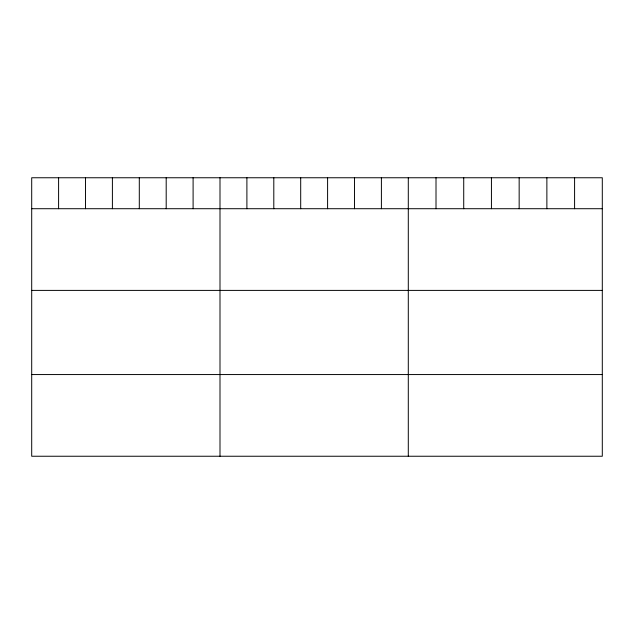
<?xml version="1.0" encoding="UTF-8"?>
<svg xmlns="http://www.w3.org/2000/svg" width="634" height="634" viewBox="0 0 634 634"><rect width="100%" height="100%" fill="white"/><g stroke="black" fill="none" stroke-linecap="round" stroke-linejoin="round"><path stroke-width="0.95" d="M602.3 208.713L602.3 456.242L31.7 456.242L31.7 177.758L602.3 177.758L602.3 208.713L31.7 208.713M31.7 290.396L602.3 290.396M31.7 374.559L602.3 374.559M574.586 177.758L574.586 208.713M546.873 177.758L546.873 208.713M519.159 177.758L519.159 208.713M491.437 177.758L491.437 208.713M463.723 177.758L463.723 208.713M436.01 177.758L436.01 208.713M408.296 177.758L408.296 456.242M381.399 177.758L381.399 208.713M354.493 177.758L354.493 208.713M327.596 177.758L327.596 208.713M300.698 177.758L300.698 208.713M273.801 177.758L273.801 208.713M246.895 177.758L246.895 208.713M219.998 177.758L219.998 456.242M193.101 177.758L193.101 208.713M166.195 177.758L166.195 208.713M139.298 177.758L139.298 208.713M112.4 177.758L112.4 208.713M85.503 177.758L85.503 208.713M58.597 177.758L58.597 208.713"/></g></svg>
